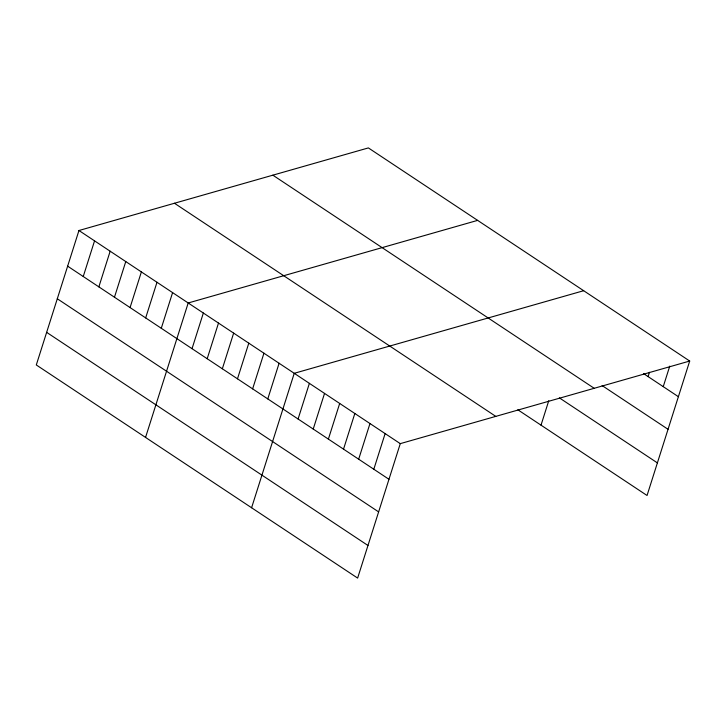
<?xml version="1.0" encoding="UTF-8"?>
<svg xmlns="http://www.w3.org/2000/svg" width="726" height="726" viewBox="0 0 726 726"><rect width="100%" height="100%" fill="white"/><g stroke="black" fill="none" stroke-linecap="round" stroke-linejoin="round"><path stroke-width="1.09" d="M689.7 361.04L368.372 147.913L78.953 230.514L36.3 364.96L357.628 578.087L400.28 443.64L689.7 361.04L647.048 495.486L517.847 409.791M83.245 276.515L94.552 240.86M98.854 286.87L110.161 251.214M114.463 297.224L125.77 261.569M130.072 307.57L141.379 271.923M145.672 317.924L156.988 282.269M161.281 328.279L172.588 292.623M145.554 437.415L188.197 302.978L477.626 220.377M192.036 348.671L203.353 313.024M207.191 358.726L218.499 323.07M222.338 368.772L233.645 333.116M237.484 378.818L248.791 343.162M252.63 388.864L263.946 353.208M267.785 398.91L279.093 363.263M251.595 507.746L294.239 373.309L583.659 290.709M298.077 419.011L309.385 383.355M313.224 429.057L324.54 393.401M328.379 439.103L339.686 403.447M343.525 449.149L354.832 413.493M358.671 459.195L369.979 423.539M373.817 469.241L385.125 433.594M541.015 425.155L548.765 400.707M648.091 376.603L649.461 372.284M663.246 386.649L669.753 366.122M643.635 373.645L678.393 396.695M602.108 385.56L668.047 429.302M272.858 175.175L594.195 388.301M559.374 397.875L657.393 462.889M174.458 203.253L495.785 416.379M78.953 230.514L400.28 443.64M67.636 266.161L388.964 479.287M57.3 298.767L378.627 511.894M46.645 332.354L367.973 545.48"/></g></svg>
